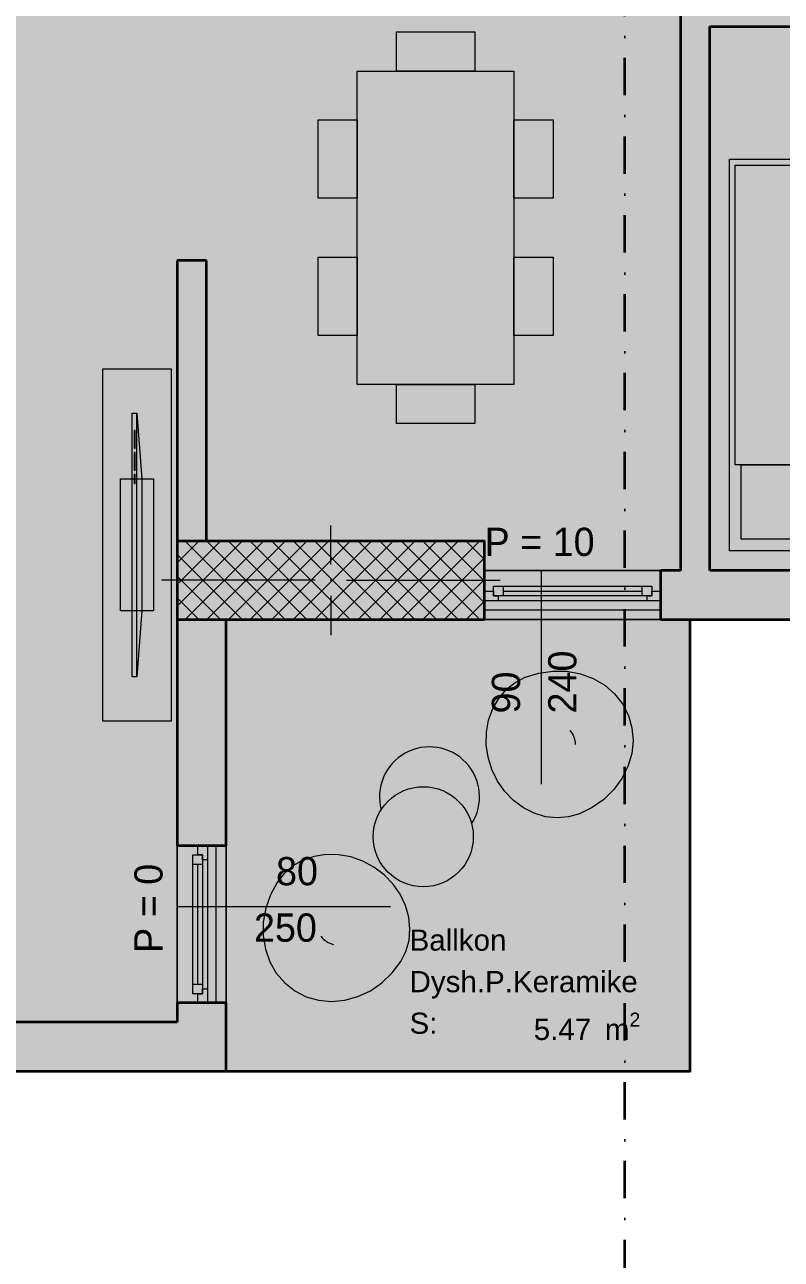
# Model space of a CAD drawing. Header units: millimetres. Extents: x 172821 to 253959, y -36092 to 17885.
# Drawn here: x 205533 to 209396, y -28451 to -22148 of the extents above; entities that cross this region are included whole.
import ezdxf
from ezdxf.enums import TextEntityAlignment as Align

# ---------------------------------------------------------------- set-up
doc = ezdxf.new("R2010")
doc.units = ezdxf.units.MM
doc.header["$MEASUREMENT"] = 0
doc.linetypes.add('Dot & Dashed', pattern=[402.166657, 190.5, -105.833333, 0, -105.833324])
for name, color, linetype, lineweight, true_color in [('A - Fill zone_Pen_No__102', 7, 'Continuous', 13, 0xcccccc), ('A - Mobilimi_Pen_No__102', 7, 'Continuous', 13, 0xcccccc), ('A - Muret_Pen_No__82', 7, 'Continuous', 20, 0xaaaaaa), ('ARCHICAD Door Markers_Pen_No__112', 7, 'Continuous', 13, 0xd5aaaa), ('ARCHICAD Window Markers_Pen_No__111', 7, 'Continuous', 13, 0xccccff), ('ARCHICAD Windows_Pen_No__102', 7, 'Continuous', 13, 0xcccccc), ('Marker - Section_Pen_No__8', 7, 'Continuous', 35, 0xa80f02), ('Model Unit - Zone_Pen_No__102', 7, 'Continuous', 13, 0xcccccc)]:
    doc.layers.add(name, color=color, linetype=linetype, lineweight=lineweight, true_color=true_color)
for name, color, linetype, lineweight in [('A - Fill zone_Pen_No__2', 8, 'Continuous', 15), ('A - Mobilimi_Pen_No__101', 252, 'Continuous', 13), ('A - Mobilimi_Pen_No__121', 255, 'Continuous', 0), ('A - Mobilimi_Pen_No__18', 9, 'Continuous', 15), ('A - Muret_Pen_No__22', 8, 'Continuous', 35), ('A - Pllaka meskatit_Pen_No__121', 255, 'Continuous', 0), ('A - Pllaka meskatit_Pen_No__22', 8, 'Continuous', 35), ('A - Shtyllat_Pen_No__101', 252, 'Continuous', 13), ('A - Shtyllat_Pen_No__22', 8, 'Continuous', 35), ('ARCHICAD Doors_Pen_No__42', 8, 'Continuous', 25), ('ARCHICAD Windows_Pen_No__101', 252, 'Continuous', 13), ('ARCHICAD Windows_Pen_No__22', 8, 'Continuous', 35), ('ARCHICAD Zone Stamps_Pen_No__101', 252, 'Continuous', 13)]:
    doc.layers.add(name, color=color, linetype=linetype, lineweight=lineweight)
for name, color, linetype in [('A - Muret', 7, 'Continuous'), ('A - Pllaka meskatit', 7, 'Continuous'), ('A - Shtyllat', 7, 'Continuous'), ('ARCHICAD Window Markers', 7, 'Continuous'), ('ARCHICAD Windows', 7, 'Continuous'), ('Marker - Section', 7, 'Continuous'), ('Model Unit - Zone', 7, 'Continuous')]:
    doc.layers.add(name, color=color, linetype=linetype)
doc.styles.add('GENERATED_STYLE_1', font='GOTHIC.TTF')
doc.styles.add('GENERATED_STYLE_2', font='arial.ttf')

# ---------------------------------------------------------------- blocks, each defined once
blk = doc.blocks.new('Slab_2', base_point=(200111.1, -17336.2))
at = {"layer": 'A - Pllaka meskatit_Pen_No__121', "color": 255, "linetype": 'Continuous', "lineweight": 0, "flags": 128}
blk.add_lwpolyline([(200111.1, -17336.2), (201811.1, -17336.2), (201811.1, -27491.2), (208931.1, -27491.2), (208931.1, -25184.9), (213281.1, -25184.9), (213281.1, -24347.5), (216161.1, -24347.5), (219611.1, -24347.5), (219611.1, -19536.2), (219611.1, -17236.2), (219611.1, -15266.2), (220011.1, -15266.2), (220011.1, -11608.9), (218411.1, -11608.9), (218411.1, -10266.2), (200461.1, -10266.2), (200461.1, -14466.2), (200111.1, -14466.2)], close=True, dxfattribs=at)
blk = doc.blocks.new('Ballkon_Dysh.P.Keramike_7', base_point=(208068.3, -27039.9))
at = {"layer": 'ARCHICAD Zone Stamps_Pen_No__101', "color": 252, "lineweight": 13, "insert": (208132.2, -27191.9), "char_height": 108, "attachment_point": 1, "style": 'GENERATED_STYLE_2'}
blk.add_mtext('\\A1;{\\pql;\\pt0,6060;\\fArial|b0|i0|c0|p34;5.47\\fArial|b0|i0|c0|p34;\\A1{\\H.66x;\\S^  ;}\\fArial|b0|i0|c0|p34; m\\fArial|b0|i0|c0|p34;\\A1{\\H.66x;\\S2^  ;}}', dxfattribs=at)
at = {"layer": 'ARCHICAD Zone Stamps_Pen_No__101', "color": 252, "lineweight": 13, "style": 'GENERATED_STYLE_2'}
for tag, p in [('ROOM_NAME', (207498, -26767.6)), ('DUMMY_849', (208638.5, -26742.9)), ('DUMMY_850', (208638.5, -26955)), ('ROOM_NUMBER', (207498, -26979.7)), ('measuredAreaCode', (207498, -27191.9))]:
    blk.add_attdef(tag, text='', height=108, dxfattribs=at).set_placement(p, align=Align.TOP_LEFT)
blk = doc.blocks.new('Slab_6', base_point=(200111.1, -17336.2))
at = {"layer": 'A - Pllaka meskatit_Pen_No__22', "color": 8, "linetype": 'Continuous', "lineweight": 35, "flags": 128}
blk.add_lwpolyline([(200111.1, -17336.2), (201811.1, -17336.2), (201811.1, -27491.2), (208931.1, -27491.2), (208931.1, -25184.9), (213281.1, -25184.9), (213281.1, -24347.5), (216161.1, -24347.5), (219611.1, -24347.5), (219611.1, -19536.2), (219611.1, -17236.2), (219611.1, -15266.2), (220011.1, -15266.2), (220011.1, -11608.9), (218411.1, -11608.9), (218411.1, -10266.2), (200461.1, -10266.2), (200461.1, -14466.2), (200111.1, -14466.2)], close=True, dxfattribs=at)
blk = doc.blocks.new('Triple Window 25')
at = {"layer": 'ARCHICAD Windows_Pen_No__101', "color": 252, "linetype": 'Continuous', "lineweight": 13}
for p, q in [((-1200, 105), (1200, 105)), ((-1200, 0), (-1155, 0)), ((-1155, 25), (-1105, 25)), ((-1155, -25), (-1155, 25)), ((-1155, 0), (-1155, -25)), ((-1105, 25), (-1105, -25)), ((-1105, 25), (-468.3, 25)), ((-1105, 0), (-468.3, 0)), ((-468.3, -25), (-468.3, 25)), ((-468.3, 25), (-418.3, 25)), ((-418.3, 25), (-418.3, -25)), ((-418.3, -25), (-418.3, 0)), ((-418.3, 0), (-393.3, 0)), ((-393.3, 0), (-368.3, 0)), ((-368.3, 25), (-318.3, 25)), ((-368.3, -25), (-368.3, 25)), ((-368.3, 0), (-368.3, -25)), ((-318.3, 25), (-318.3, -25)), ((-318.3, 25), (318.3, 25)), ((-318.3, 0), (318.3, 0)), ((318.3, -25), (318.3, 25)), ((318.3, 25), (368.3, 25)), ((368.3, 25), (368.3, -25)), ((368.3, -25), (368.3, 0)), ((368.3, 0), (393.3, 0)), ((393.3, 0), (418.3, 0)), ((418.3, 25), (468.3, 25)), ((418.3, -25), (418.3, 25)), ((418.3, 0), (418.3, -25)), ((468.3, 25), (468.3, -25)), ((468.3, 25), (1105, 25)), ((468.3, 0), (1105, 0)), ((1105, -25), (1105, 25)), ((1105, 25), (1155, 25)), ((1155, 25), (1155, -25)), ((1155, -25), (1155, 0)), ((1155, 0), (1200, 0)), ((-1130, -50), (-1200, -50)), ((-1155, -25), (-1130, -25)), ((-1105, -25), (-1155, -25)), ((-1130, -25), (-1130, -50)), ((-468.3, -25), (-1105, -25)), ((-418.3, -25), (-468.3, -25)), ((-443.3, -50), (-443.3, -25)), ((-443.3, -25), (-418.3, -25)), ((-393.3, -50), (-443.3, -50)), ((-343.3, -50), (-393.3, -50)), ((-368.3, -25), (-343.3, -25)), ((-318.3, -25), (-368.3, -25)), ((-343.3, -25), (-343.3, -50)), ((318.3, -25), (-318.3, -25)), ((368.3, -25), (318.3, -25)), ((343.3, -50), (343.3, -25)), ((343.3, -25), (368.3, -25)), ((393.3, -50), (343.3, -50)), ((443.3, -50), (393.3, -50)), ((418.3, -25), (443.3, -25)), ((468.3, -25), (418.3, -25)), ((443.3, -25), (443.3, -50)), ((1105, -25), (468.3, -25)), ((1155, -25), (1105, -25)), ((1130, -50), (1130, -25)), ((1130, -25), (1155, -25)), ((1200, -50), (1130, -50)), ((-1200, -145), (1200, -145))]:
    blk.add_line(p, q, dxfattribs=at)
at = {"layer": 'ARCHICAD Windows_Pen_No__102', "color": 254, "linetype": 'Continuous', "lineweight": 13, "true_color": 0xcccccc}
for p, q in [((1200, 105), (-1200, 105)), ((-1200, 105), (-1200, -95)), ((1200, -95), (1200, 105)), ((-1105, 25), (-468.3, 25)), ((-318.3, 25), (318.3, 25)), ((468.3, 25), (1105, 25)), ((-443.3, -50), (-1130, -50)), ((343.3, -50), (-343.3, -50)), ((1130, -50), (443.3, -50)), ((-1200, -95), (1200, -95))]:
    blk.add_line(p, q, dxfattribs=at)
at = {"layer": 'ARCHICAD Windows_Pen_No__22', "color": 8, "linetype": 'Continuous', "lineweight": 35}
for p, q in [((-1200, 0), (-1200, 105)), ((1200, 0), (1200, 105)), ((-1200, -50), (-1200, 0)), ((-1200, -50), (-1200, 0)), ((1200, -50), (1200, 0)), ((1200, -50), (1200, 0)), ((-1200, -145), (-1200, -50)), ((1200, -145), (1200, -50))]:
    blk.add_line(p, q, dxfattribs=at)
blk = doc.blocks.new('W Marker 25_26')
at = {"layer": 'ARCHICAD Window Markers_Pen_No__111', "color": 254, "linetype": 'Continuous', "lineweight": 13, "true_color": 0xccccff}
blk.add_line((0, 840), (0, -250), dxfattribs=at)
at = {"layer": 'ARCHICAD Window Markers_Pen_No__111', "color": 254, "lineweight": 13, "true_color": 0xccccff, "char_height": 144, "attachment_point": 7, "style": 'GENERATED_STYLE_1'}
for s, insert, rotation in [('\\A1;{\\pql;\\pt0;\\fCentury Gothic|b0|i0|c0|p34;250\\fCentury Gothic|b0|i0|c0|p34;\\A1{\\H.66x;\\S^  ;}\\fCentury Gothic|b0|i0|c0|p34;\\fCentury Gothic|b0|i0|c0|p34;}', (-219.7, 480), 270), ('\\A1;{\\pql;\\pt0;\\fCentury Gothic|b0|i0|c0|p34;240\\fCentury Gothic|b0|i0|c0|p34;\\A1{\\H.66x;\\S^  ;}\\fCentury Gothic|b0|i0|c0|p34;\\fCentury Gothic|b0|i0|c0|p34;}', (68.3, 480), 270), ('\\A1;{\\pql;\\pt0;\\fCentury Gothic|b0|i0|c0|p34;P = 0\\fCentury Gothic|b0|i0|c0|p34;\\A1{\\H.66x;\\S^  ;}\\fCentury Gothic|b0|i0|c0|p34;\\fCentury Gothic|b0|i0|c0|p34;}', (235.1, -282.3), 180)]:
    blk.add_mtext(s, dxfattribs=dict(at, insert=insert, rotation=rotation))
blk = doc.blocks.new('Wall_127', base_point=(206561.1, -27491.2))
at = {"layer": 'A - Muret_Pen_No__82', "linetype": 'Continuous', "lineweight": 0, "true_color": 0xd4d4d4}
for points in [[(202211.1, -27491.2), (203061.1, -27491.2), (203061.1, -27241.2), (202211.1, -27241.2)], [(205461.1, -27491.2), (206311.1, -27491.2), (206311.1, -27241.2), (205461.1, -27241.2)], [(206561.1, -27241.2), (206311.1, -27241.2), (206561.1, -27491.2)], [(206311.1, -27241.2), (206311.1, -27491.2), (206561.1, -27491.2)]]:
    blk.add_hatch(color=254, dxfattribs=at).paths.add_polyline_path(points)
at = {"layer": 'A - Muret_Pen_No__22', "color": 8, "linetype": 'Continuous', "lineweight": 35}
for p, q in [((203061.1, -27346.2), (203061.1, -27241.2)), ((205461.1, -27346.2), (205461.1, -27241.2)), ((203061.1, -27396.2), (203061.1, -27346.2)), ((205461.1, -27396.2), (205461.1, -27346.2)), ((203061.1, -27491.2), (203061.1, -27396.2)), ((205461.1, -27491.2), (205461.1, -27396.2))]:
    blk.add_line(p, q, dxfattribs=at)
at = {"layer": 'A - Muret_Pen_No__22', "color": 8, "linetype": 'Continuous', "lineweight": 35, "flags": 128}
for points in [[(203061.1, -27241.2), (202211.1, -27241.2)], [(206311.1, -27241.2), (205461.1, -27241.2)], [(206561.1, -27491.2), (206561.1, -27241.2)], [(202211.1, -27491.2), (203061.1, -27491.2)], [(205461.1, -27491.2), (206561.1, -27491.2)]]:
    blk.add_lwpolyline(points, dxfattribs=at)
at = {"layer": 'ARCHICAD Window Markers', "color": 254, "lineweight": 13, "true_color": 0xccccff, "rotation": 180}
blk.add_blockref('W Marker 25_26', (204261.1, -27491.2), dxfattribs=at)
at = {"layer": 'ARCHICAD Windows', "color": 252, "linetype": 'Continuous', "lineweight": 13, "xscale": -1, "zscale": 1000}
blk.add_blockref('Triple Window 25', (204261.1, -27346.2), dxfattribs=at)
blk = doc.blocks.new('Double Sash Window 25')
at = {"layer": 'ARCHICAD Windows_Pen_No__101', "color": 252, "linetype": 'Continuous', "lineweight": 13}
for p, q in [((-800, 105), (800, 105)), ((800, 105), (-800, 105)), ((-800, 105), (-800, -95)), ((-800, 0), (-800, 105)), ((800, -95), (800, 105)), ((800, 0), (800, 105)), ((-800, 0), (-755, 0)), ((-800, -50), (-800, 0)), ((-800, -50), (-800, 0)), ((-755, 25), (-705, 25)), ((-755, -25), (-755, 25)), ((-755, 0), (-755, -25)), ((-705, 25), (-50, 25)), ((-705, 25), (-705, -25)), ((-705, 25), (-50, 25)), ((-705, 0), (-50, 0)), ((-50, -25), (-50, 25)), ((-50, 25), (0, 25)), ((0, 25), (0, -25)), ((0, 25), (50, 25)), ((0, -25), (0, 25)), ((50, 25), (705, 25)), ((50, 25), (50, -25)), ((50, 25), (705, 25)), ((50, 0), (705, 0)), ((705, -25), (705, 25)), ((705, 25), (755, 25)), ((755, 25), (755, -25)), ((755, -25), (755, 0)), ((755, 0), (800, 0)), ((800, -50), (800, 0)), ((800, -50), (800, 0)), ((-730, -50), (-800, -50)), ((-800, -145), (-800, -50)), ((-755, -25), (-730, -25)), ((-705, -25), (-755, -25)), ((-730, -25), (-730, -50)), ((0, -50), (-730, -50)), ((-50, -25), (-705, -25)), ((0, -25), (-50, -25)), ((50, -25), (0, -25)), ((730, -50), (0, -50)), ((705, -25), (50, -25)), ((755, -25), (705, -25)), ((730, -50), (730, -25)), ((730, -25), (755, -25)), ((800, -50), (730, -50)), ((800, -145), (800, -50)), ((-800, -95), (800, -95)), ((-800, -145), (800, -145))]:
    blk.add_line(p, q, dxfattribs=at)
blk = doc.blocks.new('W Marker 25_6')
at = {"layer": 'ARCHICAD Window Markers_Pen_No__111', "color": 254, "linetype": 'Continuous', "lineweight": 13, "true_color": 0xccccff}
blk.add_line((0, 840), (0, -250), dxfattribs=at)
at = {"layer": 'ARCHICAD Window Markers_Pen_No__111', "color": 254, "lineweight": 13, "true_color": 0xccccff, "char_height": 144, "attachment_point": 7, "style": 'GENERATED_STYLE_1'}
for s, insert, rotation in [('\\A1;{\\pql;\\pt0;\\fCentury Gothic|b0|i0|c0|p34;130\\fCentury Gothic|b0|i0|c0|p34;\\A1{\\H.66x;\\S^  ;}\\fCentury Gothic|b0|i0|c0|p34;\\fCentury Gothic|b0|i0|c0|p34;}', (-219.7, 480), 270), ('\\A1;{\\pql;\\pt0;\\fCentury Gothic|b0|i0|c0|p34;160\\fCentury Gothic|b0|i0|c0|p34;\\A1{\\H.66x;\\S^  ;}\\fCentury Gothic|b0|i0|c0|p34;\\fCentury Gothic|b0|i0|c0|p34;}', (68.3, 480), 270), ('\\A1;{\\pql;\\pt0;\\fCentury Gothic|b0|i0|c0|p34;P = 120\\fCentury Gothic|b0|i0|c0|p34;\\A1{\\H.66x;\\S^  ;}\\fCentury Gothic|b0|i0|c0|p34;\\fCentury Gothic|b0|i0|c0|p34;}', (347.6, -282.3), 180)]:
    blk.add_mtext(s, dxfattribs=dict(at, insert=insert, rotation=rotation))
blk = doc.blocks.new('Wall_128', base_point=(213281.1, -25184.9))
at = {"layer": 'A - Muret_Pen_No__82', "linetype": 'Continuous', "lineweight": 0, "true_color": 0xd4d4d4}
for points in [[(209361.1, -24934.9), (209361.1, -25184.9), (210156.1, -25184.9), (210156.1, -24934.9)], [(211756.1, -25184.9), (212881.1, -25184.9), (212881.1, -24934.9), (211756.1, -24934.9)]]:
    blk.add_hatch(color=254, dxfattribs=at).paths.add_polyline_path(points)
at = {"layer": 'A - Muret_Pen_No__22', "color": 8, "linetype": 'Continuous', "lineweight": 35}
for p, q in [((210156.1, -25039.9), (210156.1, -24934.9)), ((211756.1, -25039.9), (211756.1, -24934.9)), ((210156.1, -25089.9), (210156.1, -25039.9)), ((211756.1, -25089.9), (211756.1, -25039.9)), ((210156.1, -25184.9), (210156.1, -25089.9)), ((211756.1, -25184.9), (211756.1, -25089.9))]:
    blk.add_line(p, q, dxfattribs=at)
at = {"layer": 'A - Muret_Pen_No__22', "color": 8, "linetype": 'Continuous', "lineweight": 35, "flags": 128}
for points in [[(210156.1, -24934.9), (209361.1, -24934.9)], [(212881.1, -24934.9), (211756.1, -24934.9)], [(209361.1, -25184.9), (210156.1, -25184.9)], [(211756.1, -25184.9), (212881.1, -25184.9)]]:
    blk.add_lwpolyline(points, dxfattribs=at)
at = {"layer": 'ARCHICAD Window Markers_Pen_No__111', "color": 254, "lineweight": 13, "true_color": 0xccccff, "rotation": 180}
blk.add_blockref('W Marker 25_6', (210956.1, -25184.9), dxfattribs=at)
at = {"layer": 'ARCHICAD Windows_Pen_No__101', "color": 252, "linetype": 'Continuous', "lineweight": 13, "zscale": 1000}
blk.add_blockref('Double Sash Window 25', (210956.1, -25039.9), dxfattribs=at)
blk = doc.blocks.new('Door 25')
at = {"layer": 'ARCHICAD Doors_Pen_No__42', "color": 8, "linetype": 'Continuous', "lineweight": 25}
for p, q in [((382, 0), (382, 844)), ((382, 844), (422, 844)), ((422, 844), (422, 0)), ((-437, 54), (-487, 54)), ((-487, 54), (-487, 35)), ((-487, 35), (-437, 35)), ((-450, 35), (-487, 35)), ((-450, 35), (-487, 35)), ((-425, 35), (-450, 35)), ((-450, 35), (-450, 0)), ((-450, 0), (-450, 35)), ((-450, 0), (-450, 35)), ((-450, 0), (-425, 0)), ((-422, 0), (-450, 0)), ((-450, 0), (-450, -115)), ((-450, -115), (-450, 0)), ((-450, -115), (-450, 0)), ((-437, 35), (-437, 54)), ((-425, 0), (-425, 35)), ((-422, -40), (-422, 0)), ((422, 0), (382, 0)), ((450, 0), (422, 0)), ((422, 0), (422, -40)), ((450, 35), (425, 35)), ((425, 35), (425, 0)), ((425, 0), (450, 0)), ((487, 54), (437, 54)), ((437, 54), (437, 35)), ((437, 35), (487, 35)), ((450, 0), (450, 35)), ((450, 0), (450, 35)), ((450, 0), (450, 35)), ((450, 35), (487, 35)), ((450, 35), (487, 35)), ((450, -115), (450, 0)), ((450, -115), (450, 0)), ((450, -115), (450, 0)), ((487, 35), (487, 54)), ((-410, -40), (-422, -40)), ((-410, -115), (-410, -40)), ((422, -40), (410, -40)), ((410, -40), (410, -115)), ((-437, -115), (-487, -115)), ((-487, -115), (-487, -134)), ((-450, -115), (-487, -115)), ((-450, -115), (-487, -115)), ((-450, -115), (-410, -115)), ((-437, -134), (-437, -115)), ((410, -115), (450, -115)), ((487, -115), (437, -115)), ((437, -115), (437, -134)), ((450, -115), (487, -115)), ((450, -115), (487, -115)), ((487, -134), (487, -115)), ((-487, -134), (-437, -134)), ((437, -134), (487, -134))]:
    blk.add_line(p, q, dxfattribs=at)
blk.add_arc((422, 0), 844, 90, 180, dxfattribs=at)
blk = doc.blocks.new('D Marker 22')
at = {"layer": 'ARCHICAD Door Markers_Pen_No__112', "color": 9, "lineweight": 13, "true_color": 0xd5aaaa, "style": 'GENERATED_STYLE_2'}
for tag, p in [('AC_MarkerText_3', (-165.9, -155.7)), ('AC_MarkerText_2', (14.1, -224))]:
    blk.add_attdef(tag, text='', height=90, rotation=270, dxfattribs=at).set_placement(p, align=Align.BOTTOM_LEFT)
blk = doc.blocks.new('Wall_130', base_point=(213031.1, -22158.2))
at = {"layer": 'A - Muret_Pen_No__82', "linetype": 'Continuous', "lineweight": 0, "true_color": 0xd4d4d4}
for points in [[(209031.1, -22158.2), (208881.1, -22008.2), (208881.1, -22158.2)], [(209031.1, -22008.2), (208881.1, -22008.2), (209031.1, -22158.2)], [(209031.1, -22158.2), (211281.1, -22158.2), (211281.1, -22008.2), (209031.1, -22008.2)], [(212181.1, -22008.2), (212181.1, -22158.2), (212881.1, -22158.2), (212881.1, -22008.2)]]:
    blk.add_hatch(color=254, dxfattribs=at).paths.add_polyline_path(points)
at = {"layer": 'A - Muret_Pen_No__22', "color": 8, "linetype": 'Continuous', "lineweight": 35}
for p, q in [((211281.1, -22008.2), (211244.1, -22008.2)), ((211281.1, -22008.2), (211281.1, -22123.2)), ((212181.1, -22008.2), (212218.1, -22008.2)), ((212181.1, -22008.2), (212181.1, -22123.2)), ((211281.1, -22158.2), (211244.1, -22158.2)), ((211281.1, -22123.2), (211281.1, -22158.2)), ((212181.1, -22123.2), (212181.1, -22158.2)), ((212181.1, -22158.2), (212218.1, -22158.2))]:
    blk.add_line(p, q, dxfattribs=at)
at = {"layer": 'A - Muret_Pen_No__22', "color": 8, "linetype": 'Continuous', "lineweight": 35, "flags": 128}
for points in [[(208881.1, -22008.2), (208881.1, -22158.2)], [(211281.1, -22008.2), (208881.1, -22008.2)], [(212881.1, -22008.2), (212181.1, -22008.2)], [(209031.1, -22158.2), (211281.1, -22158.2)], [(212181.1, -22158.2), (212881.1, -22158.2)]]:
    blk.add_lwpolyline(points, dxfattribs=at)
at = {"layer": 'ARCHICAD Door Markers_Pen_No__112', "color": 9, "lineweight": 13, "true_color": 0xd5aaaa}
ref = blk.add_blockref('D Marker 22', (211731.1, -22158.2), dxfattribs=dict(at, rotation=180))
ref.add_attrib('AC_MarkerText_2', '90', dxfattribs={"color": 9, "lineweight": 13, "true_color": 0xd5aaaa, "height": 90, "rotation": 90, "style": 'GENERATED_STYLE_2'}).set_placement((211716.9, -22368.9), align=Align.BOTTOM_LEFT)
ref.add_attrib('AC_MarkerText_3', '210', dxfattribs={"color": 9, "lineweight": 13, "true_color": 0xd5aaaa, "height": 90, "rotation": 90, "style": 'GENERATED_STYLE_2'}).set_placement((211896.9, -22368.9), align=Align.BOTTOM_LEFT)
at = {"layer": 'ARCHICAD Doors_Pen_No__42', "color": 8, "linetype": 'Continuous', "lineweight": 25, "xscale": -1, "zscale": 1000, "rotation": 180}
blk.add_blockref('Door 25', (211731.1, -22123.2), dxfattribs=at)
blk = doc.blocks.new('Wall_131', base_point=(209031.1, -22158.2))
at = {"layer": 'A - Muret_Pen_No__82', "linetype": 'Continuous', "lineweight": 0, "true_color": 0xd4d4d4}
blk.add_hatch(color=254, dxfattribs=at).paths.add_polyline_path([(208881.1, -22158.2), (208881.1, -24934.9), (209031.1, -24934.9), (209031.1, -22158.2)])
at = {"layer": 'A - Muret_Pen_No__22', "color": 8, "linetype": 'Continuous', "lineweight": 35, "flags": 128}
for points in [[(208881.1, -22158.2), (208881.1, -24934.9)], [(209031.1, -24934.9), (209031.1, -22158.2)]]:
    blk.add_lwpolyline(points, dxfattribs=at)
blk = doc.blocks.new('Window 25')
at = {"layer": 'ARCHICAD Windows_Pen_No__101', "color": 252, "linetype": 'Continuous', "lineweight": 13}
for p, q in [((-400, 105), (400, 105)), ((-400, 0), (-355, 0)), ((-355, 25), (-305, 25)), ((-355, -25), (-355, 25)), ((-355, 0), (-355, -25)), ((-305, 25), (-305, -25)), ((-305, 25), (305, 25)), ((-305, 0), (305, 0)), ((305, -25), (305, 25)), ((305, 25), (355, 25)), ((355, 25), (355, -25)), ((355, -25), (355, 0)), ((355, 0), (400, 0)), ((-330, -50), (-400, -50)), ((-355, -25), (-330, -25)), ((-305, -25), (-355, -25)), ((-330, -25), (-330, -50)), ((305, -25), (-305, -25)), ((355, -25), (305, -25)), ((330, -50), (330, -25)), ((330, -25), (355, -25)), ((400, -50), (330, -50)), ((-400, -145), (400, -145))]:
    blk.add_line(p, q, dxfattribs=at)
at = {"layer": 'ARCHICAD Windows_Pen_No__102', "color": 254, "linetype": 'Continuous', "lineweight": 13, "true_color": 0xcccccc}
for p, q in [((400, 105), (-400, 105)), ((-400, 105), (-400, -95)), ((400, -95), (400, 105)), ((-305, 25), (305, 25)), ((330, -50), (-330, -50)), ((-400, -95), (400, -95))]:
    blk.add_line(p, q, dxfattribs=at)
at = {"layer": 'ARCHICAD Windows_Pen_No__22', "color": 8, "linetype": 'Continuous', "lineweight": 35}
for p, q in [((-400, 0), (-400, 105)), ((400, 0), (400, 105)), ((-400, -50), (-400, 0)), ((-400, -50), (-400, 0)), ((400, -50), (400, 0)), ((400, -50), (400, 0)), ((-400, -145), (-400, -50)), ((400, -145), (400, -50))]:
    blk.add_line(p, q, dxfattribs=at)
blk = doc.blocks.new('W Marker 25_28')
at = {"layer": 'ARCHICAD Window Markers_Pen_No__111', "color": 254, "linetype": 'Continuous', "lineweight": 13, "true_color": 0xccccff}
blk.add_line((-89, 840), (-89, -250), dxfattribs=at)
at = {"layer": 'ARCHICAD Window Markers_Pen_No__111', "color": 254, "lineweight": 13, "true_color": 0xccccff, "char_height": 144, "attachment_point": 7, "style": 'GENERATED_STYLE_1'}
for s, insert, rotation in [('\\A1;{\\pql;\\pt0;\\fCentury Gothic|b0|i0|c0|p34;80\\fCentury Gothic|b0|i0|c0|p34;\\A1{\\H.66x;\\S^  ;}\\fCentury Gothic|b0|i0|c0|p34;\\fCentury Gothic|b0|i0|c0|p34;}', (-157.4, 255), 90), ('\\A1;{\\pql;\\pt0;\\fCentury Gothic|b0|i0|c0|p34;250\\fCentury Gothic|b0|i0|c0|p34;\\A1{\\H.66x;\\S^  ;}\\fCentury Gothic|b0|i0|c0|p34;\\fCentury Gothic|b0|i0|c0|p34;}', (130.6, 142.5), 90), ('\\A1;{\\pql;\\pt0;\\fCentury Gothic|b0|i0|c0|p34;P = 0\\fCentury Gothic|b0|i0|c0|p34;\\A1{\\H.66x;\\S^  ;}\\fCentury Gothic|b0|i0|c0|p34;\\fCentury Gothic|b0|i0|c0|p34;}', (146.1, -282.3), 180)]:
    blk.add_mtext(s, dxfattribs=dict(at, insert=insert, rotation=rotation))
blk = doc.blocks.new('Wall_135', base_point=(206561.1, -25184.9))
at = {"layer": 'A - Muret_Pen_No__82', "linetype": 'Continuous', "lineweight": 0, "true_color": 0xd4d4d4}
for points in [[(206561.1, -25184.9), (206311.1, -25184.9), (206311.1, -26341.2), (206561.1, -26341.2)], [(206561.1, -27141.2), (206311.1, -27141.2), (206311.1, -27241.2), (206561.1, -27241.2)]]:
    blk.add_hatch(color=254, dxfattribs=at).paths.add_polyline_path(points)
at = {"layer": 'A - Muret_Pen_No__22', "color": 8, "linetype": 'Continuous', "lineweight": 35}
for p, q in [((206416.1, -26341.2), (206311.1, -26341.2)), ((206466.1, -26341.2), (206416.1, -26341.2)), ((206561.1, -26341.2), (206466.1, -26341.2)), ((206416.1, -27141.2), (206311.1, -27141.2)), ((206466.1, -27141.2), (206416.1, -27141.2)), ((206561.1, -27141.2), (206466.1, -27141.2))]:
    blk.add_line(p, q, dxfattribs=at)
at = {"layer": 'A - Muret_Pen_No__22', "color": 8, "linetype": 'Continuous', "lineweight": 35, "flags": 128}
for points in [[(206311.1, -25184.9), (206311.1, -26341.2)], [(206561.1, -26341.2), (206561.1, -25184.9)], [(206311.1, -27141.2), (206311.1, -27241.2)], [(206561.1, -27241.2), (206561.1, -27141.2)]]:
    blk.add_lwpolyline(points, dxfattribs=at)
at = {"layer": 'ARCHICAD Window Markers', "color": 254, "lineweight": 13, "true_color": 0xccccff, "rotation": 270}
blk.add_blockref('W Marker 25_28', (206561.1, -26741.2), dxfattribs=at)
at = {"layer": 'ARCHICAD Windows', "color": 21, "linetype": 'Continuous', "lineweight": 18, "true_color": 0xff9955, "zscale": 1000, "rotation": 90}
blk.add_blockref('Window 25', (206416.1, -26741.2), dxfattribs=at)
blk = doc.blocks.new('Window 25_3')
at = {"layer": 'ARCHICAD Windows_Pen_No__101', "color": 252, "linetype": 'Continuous', "lineweight": 13}
for p, q in [((-450, 105), (450, 105)), ((-450, 0), (-405, 0)), ((-405, 25), (-355, 25)), ((-405, -25), (-405, 25)), ((-405, 0), (-405, -25)), ((-355, 25), (-355, -25)), ((-355, 25), (355, 25)), ((-355, 0), (355, 0)), ((355, -25), (355, 25)), ((355, 25), (405, 25)), ((405, 25), (405, -25)), ((405, -25), (405, 0)), ((405, 0), (450, 0)), ((-380, -50), (-450, -50)), ((-405, -25), (-380, -25)), ((-355, -25), (-405, -25)), ((-380, -25), (-380, -50)), ((355, -25), (-355, -25)), ((405, -25), (355, -25)), ((380, -50), (380, -25)), ((380, -25), (405, -25)), ((450, -50), (380, -50)), ((-450, -145), (450, -145))]:
    blk.add_line(p, q, dxfattribs=at)
at = {"layer": 'ARCHICAD Windows_Pen_No__102', "color": 254, "linetype": 'Continuous', "lineweight": 13, "true_color": 0xcccccc}
for p, q in [((450, 105), (-450, 105)), ((-450, 105), (-450, -95)), ((450, -95), (450, 105)), ((-355, 25), (355, 25)), ((380, -50), (-380, -50)), ((-450, -95), (450, -95))]:
    blk.add_line(p, q, dxfattribs=at)
at = {"layer": 'ARCHICAD Windows_Pen_No__22', "color": 8, "linetype": 'Continuous', "lineweight": 35}
for p, q in [((-450, 0), (-450, 105)), ((450, 0), (450, 105)), ((-450, -50), (-450, 0)), ((-450, -50), (-450, 0)), ((450, -50), (450, 0)), ((450, -50), (450, 0)), ((-450, -145), (-450, -50)), ((450, -145), (450, -50))]:
    blk.add_line(p, q, dxfattribs=at)
blk = doc.blocks.new('W Marker 25_29')
at = {"layer": 'ARCHICAD Window Markers_Pen_No__111', "color": 254, "linetype": 'Continuous', "lineweight": 13, "true_color": 0xccccff}
blk.add_line((158.6, 840), (158.6, -250), dxfattribs=at)
at = {"layer": 'ARCHICAD Window Markers_Pen_No__111', "color": 254, "lineweight": 13, "true_color": 0xccccff, "char_height": 144, "attachment_point": 7, "style": 'GENERATED_STYLE_1'}
for s, insert, rotation in [('\\A1;{\\pql;\\pt0;\\fCentury Gothic|b0|i0|c0|p34;240\\fCentury Gothic|b0|i0|c0|p34;\\A1{\\H.66x;\\S^  ;}\\fCentury Gothic|b0|i0|c0|p34;\\fCentury Gothic|b0|i0|c0|p34;}', (-61.1, 480), 270), ('\\A1;{\\pql;\\pt0;\\fCentury Gothic|b0|i0|c0|p34;90\\fCentury Gothic|b0|i0|c0|p34;\\A1{\\H.66x;\\S^  ;}\\fCentury Gothic|b0|i0|c0|p34;\\fCentury Gothic|b0|i0|c0|p34;}', (226.9, 480), 270), ('\\A1;{\\pql;\\pt0;\\fCentury Gothic|b0|i0|c0|p34;P = 10\\fCentury Gothic|b0|i0|c0|p34;\\A1{\\H.66x;\\S^  ;}\\fCentury Gothic|b0|i0|c0|p34;\\fCentury Gothic|b0|i0|c0|p34;}', (450, -282.3), 180)]:
    blk.add_mtext(s, dxfattribs=dict(at, insert=insert, rotation=rotation))
blk = doc.blocks.new('Wall_136', base_point=(209361.1, -25184.9))
at = {"layer": 'A - Muret_Pen_No__82', "linetype": 'Continuous', "lineweight": 0, "true_color": 0xd4d4d4}
blk.add_hatch(color=254, dxfattribs=at).paths.add_polyline_path([(209361.1, -24934.9), (208781.1, -24934.9), (208781.1, -25184.9), (209361.1, -25184.9)])
at = {"layer": 'A - Muret_Pen_No__22', "color": 8, "linetype": 'Continuous', "lineweight": 35}
for p, q in [((207881.1, -25039.9), (207881.1, -24934.9)), ((208781.1, -25039.9), (208781.1, -24934.9)), ((207881.1, -25089.9), (207881.1, -25039.9)), ((208781.1, -25089.9), (208781.1, -25039.9)), ((207881.1, -25184.9), (207881.1, -25089.9)), ((208781.1, -25184.9), (208781.1, -25089.9))]:
    blk.add_line(p, q, dxfattribs=at)
at = {"layer": 'A - Muret_Pen_No__22', "color": 8, "linetype": 'Continuous', "lineweight": 35, "flags": 128}
for points in [[(208881.1, -24934.9), (208781.1, -24934.9)], [(209361.1, -24934.9), (209031.1, -24934.9)], [(208781.1, -25184.9), (209361.1, -25184.9)]]:
    blk.add_lwpolyline(points, dxfattribs=at)
at = {"layer": 'ARCHICAD Window Markers', "color": 254, "lineweight": 13, "true_color": 0xccccff, "rotation": 180}
blk.add_blockref('W Marker 25_29', (208331.1, -25184.9), dxfattribs=at)
at = {"layer": 'ARCHICAD Windows', "color": 21, "linetype": 'Continuous', "lineweight": 18, "true_color": 0xff9955, "zscale": 1000}
blk.add_blockref('Window 25_3', (208331.1, -25039.9), dxfattribs=at)
blk = doc.blocks.new('Wall_137', base_point=(206311.1, -24784.9))
at = {"layer": 'A - Muret_Pen_No__82', "linetype": 'Continuous', "lineweight": 0, "true_color": 0xd4d4d4}
blk.add_hatch(color=254, dxfattribs=at).paths.add_polyline_path([(206461.1, -24784.9), (206461.1, -23352.2), (206311.1, -23352.2), (206311.1, -24784.9)])
at = {"layer": 'A - Muret_Pen_No__22', "color": 8, "linetype": 'Continuous', "lineweight": 35, "flags": 128}
for points in [[(206461.1, -23352.2), (206311.1, -23352.2)], [(206311.1, -23352.2), (206311.1, -24784.9)], [(206461.1, -24784.9), (206461.1, -23352.2)]]:
    blk.add_lwpolyline(points, dxfattribs=at)
blk = doc.blocks.new('Column_50', base_point=(207096.1, -24984.9))
at = {"layer": 'A - Shtyllat_Pen_No__101', "linetype": 'Continuous', "lineweight": 13}
h = blk.add_hatch(dxfattribs=at)
h.set_pattern_fill('Concrete_Block', color=252, style=0, pattern_type=2)
h.set_pattern_definition([(45, (0, 0), (-55.154327, 55.154327), []), (135, (0, 0), (55.154327, 55.154327), [])])
h.paths.add_polyline_path([(207881.1, -25184.9), (207881.1, -24784.9), (206311.1, -24784.9), (206311.1, -25184.9)])
at = {"layer": 'A - Shtyllat_Pen_No__101', "color": 252, "linetype": 'Continuous', "lineweight": 13}
for p, q in [((207096.1, -24904.9), (207096.1, -24704.9)), ((207016.1, -24984.9), (206231.1, -24984.9)), ((207176.1, -24984.9), (207961.1, -24984.9)), ((207096.1, -25064.9), (207096.1, -25264.9))]:
    blk.add_line(p, q, dxfattribs=at)
blk.add_point((207096.1, -24984.9), dxfattribs=at)
at = {"layer": 'A - Shtyllat_Pen_No__22', "color": 8, "linetype": 'Continuous', "lineweight": 35, "flags": 128}
blk.add_lwpolyline([(207881.1, -25184.9), (207881.1, -24784.9), (206311.1, -24784.9), (206311.1, -25184.9)], close=True, dxfattribs=at)
blk = doc.blocks.new('Bean Bag 24')
at = {"layer": 'A - Mobilimi_Pen_No__18', "color": 9, "linetype": 'Continuous', "lineweight": 15}
for p, q in [((187.5, 694), (134, 652.2)), ((246.7, 724.8), (187.5, 694)), ((309.9, 743.7), (246.7, 724.8)), ((375, 750), (309.9, 743.7)), ((440.1, 743.7), (375, 750)), ((503.3, 724.8), (440.1, 743.7)), ((562.5, 694), (503.3, 724.8)), ((616, 652.2), (562.5, 694)), ((134, 652.2), (87.7, 600.7)), ((662.3, 600.7), (616, 652.2)), ((87.7, 600.7), (50.2, 541.1)), ((699.8, 541.1), (662.3, 600.7)), ((50.2, 541.1), (22.6, 475.1)), ((727.4, 475.1), (699.8, 541.1)), ((22.6, 475.1), (5.7, 404.7)), ((744.3, 404.7), (727.4, 475.1)), ((5.7, 404.7), (0, 332.2)), ((750, 332.2), (744.3, 404.7)), ((0, 332.2), (5.7, 274.5)), ((744.3, 274.5), (750, 332.2)), ((5.7, 274.5), (22.6, 218.6)), ((727.4, 218.6), (744.3, 274.5)), ((22.6, 218.6), (50.2, 166.1)), ((699.8, 166.1), (727.4, 218.6)), ((50.2, 166.1), (87.7, 118.7)), ((662.3, 118.7), (699.8, 166.1)), ((87.7, 118.7), (134, 77.7)), ((134, 77.7), (187.5, 44.5)), ((562.5, 44.5), (616, 77.7)), ((616, 77.7), (662.3, 118.7)), ((187.5, 44.5), (246.7, 20)), ((246.7, 20), (309.9, 5)), ((309.9, 5), (375, 0)), ((375, 0), (440.1, 5)), ((440.1, 5), (503.3, 20)), ((503.3, 20), (562.5, 44.5))]:
    blk.add_line(p, q, dxfattribs=at)
blk.add_arc((375, 337.5), 112.5, 70, 110, dxfattribs=at)
blk = doc.blocks.new('Dining Table 01 25_3')
at = {"layer": 'A - Mobilimi_Pen_No__18', "color": 9, "linetype": 'Continuous', "lineweight": 15}
for p, q in [((1800, 350), (0, 350)), ((0, 350), (0, 0)), ((1800, 0), (1800, 350)), ((0, 0), (1800, 0))]:
    blk.add_line(p, q, dxfattribs=at)
at = {"layer": 'A - Mobilimi_Pen_No__18', "color": 9, "linetype": 'Continuous', "lineweight": 15, "flags": 128}
blk.add_lwpolyline([(0, 0), (1800, 0), (1800, 350), (0, 350)], close=True, dxfattribs=at)
blk = doc.blocks.new('Flat Panel TV 25')
at = {"layer": 'A - Mobilimi_Pen_No__18', "color": 9, "linetype": 'Continuous', "lineweight": 15}
for p, q in [((0, 25), (1347.4, 25)), ((988.1, 10), (988.1, 16.2)), ((988.1, 16.2), (1033, 16.2)), ((1033, 10), (988.1, 10)), ((1033, 16.2), (1033, 10)), ((1055.4, 10), (1055.4, 16.2)), ((1055.4, 16.2), (1145.3, 16.2)), ((1145.3, 10), (1055.4, 10)), ((1145.3, 16.2), (1145.3, 10)), ((1167.7, 10), (1167.7, 16.2)), ((1167.7, 16.2), (1257.5, 16.2)), ((1257.5, 10), (1167.7, 10)), ((1257.5, 16.2), (1257.5, 10))]:
    blk.add_line(p, q, dxfattribs=at)
at = {"layer": 'A - Mobilimi_Pen_No__18', "color": 9, "linetype": 'Continuous', "lineweight": 15, "flags": 128}
for points in [[(336.8, -59.2), (1010.5, -59.2), (1010.5, 109.2), (336.8, 109.2)], [(0, 0), (1347.4, 0), (1347.4, 25), (1010.5, 50), (336.8, 50), (0, 25)]]:
    blk.add_lwpolyline(points, close=True, dxfattribs=at)
blk = doc.blocks.new('Dining Table 01 25_5')
at = {"layer": 'A - Mobilimi_Pen_No__18', "color": 9, "linetype": 'Continuous', "lineweight": 15}
for p, q in [((1600, 800), (0, 800)), ((0, 800), (0, 0)), ((1600, 0), (1600, 800)), ((0, 0), (1600, 0))]:
    blk.add_line(p, q, dxfattribs=at)
at = {"layer": 'A - Mobilimi_Pen_No__18', "color": 9, "linetype": 'Continuous', "lineweight": 15, "flags": 128}
blk.add_lwpolyline([(0, 0), (1600, 0), (1600, 800), (0, 800)], close=True, dxfattribs=at)
blk = doc.blocks.new('Bed 01 25')
at = {"layer": 'A - Mobilimi_Pen_No__18', "color": 9, "linetype": 'Continuous', "lineweight": 15}
for p, q in [((900, 2000), (0, 2000)), ((0, 2000), (0, 0)), ((900, 0), (900, 2000)), ((690, 1560), (690, 1380)), ((870, 1380), (690, 1380)), ((0, 0), (900, 0))]:
    blk.add_line(p, q, dxfattribs=at)
at = {"layer": 'A - Mobilimi_Pen_No__18', "color": 9, "linetype": 'Continuous', "lineweight": 15, "flags": 128}
for points in [[(690, 1560), (730, 1520), (840, 1520), (840, 1940), (60, 1940), (60, 1560)], [(30, 30), (870, 30), (870, 1380), (690, 1560), (30, 1560)]]:
    blk.add_lwpolyline(points, close=True, dxfattribs=at)
blk = doc.blocks.new('Cutting Plane_2', base_point=(208597.8, -31939.6))
at = {"layer": 'Marker - Section_Pen_No__8', "color": 14, "linetype": 'Dot & Dashed', "lineweight": 35, "true_color": 0xa80f02}
blk.add_line((208597.8, -31759.6), (208597.8, 10617.9), dxfattribs=at)

msp = doc.modelspace()

# ---------------------------------------------------------------- hatches: boundary and pattern name
at = {"layer": 'A - Fill zone_Pen_No__102', "linetype": 'Continuous', "lineweight": 0, "true_color": 0x333333}
msp.add_hatch(color=250, dxfattribs=at).paths.add_polyline_path([(201811.1, -27491.2), (201811.1, -20536.2), (209261.1, -20536.2), (209261.1, -18736.2), (207231.1, -18736.2), (207231.1, -17486.2), (209361.1, -17486.2), (209361.1, -17436.2), (211161.1, -17436.2), (211211.1, -17436.2), (211211.1, -19091.2), (216211.1, -19091.2), (216211.1, -24347.5), (213281.1, -24347.5), (213281.1, -25184.9), (208931.1, -25184.9), (208931.1, -27491.2)])
at = {"layer": 'A - Mobilimi_Pen_No__121', "linetype": 'Continuous', "lineweight": 0, "true_color": 0xffffff}
for points in [[(207431.1, -22184.9), (207831.1, -22184.9), (207831.1, -22384.9), (207431.1, -22384.9)], [(207231.1, -22634.9), (207231.1, -23034.9), (207031.1, -23034.9), (207031.1, -22634.9)], [(208231.1, -22634.9), (208231.1, -23034.9), (208031.1, -23034.9), (208031.1, -22634.9)], [(207231.1, -23334.9), (207231.1, -23734.9), (207031.1, -23734.9), (207031.1, -23334.9)], [(208231.1, -23334.9), (208231.1, -23734.9), (208031.1, -23734.9), (208031.1, -23334.9)], [(207431.1, -23984.9), (207831.1, -23984.9), (207831.1, -24184.9), (207431.1, -24184.9)]]:
    msp.add_hatch(color=7, dxfattribs=at).paths.add_polyline_path(points)

# ---------------------------------------------------------------- linework, layer by layer
at = {"layer": 'A - Fill zone_Pen_No__2', "color": 8, "linetype": 'Continuous', "lineweight": 15, "flags": 128}
msp.add_lwpolyline([(201811.1, -27491.2), (201811.1, -20536.2), (209261.1, -20536.2), (209261.1, -18736.2), (207231.1, -18736.2), (207231.1, -17486.2), (209361.1, -17486.2), (209361.1, -17436.2), (211161.1, -17436.2), (211211.1, -17436.2), (211211.1, -19091.2), (216211.1, -19091.2), (216211.1, -24347.5), (213281.1, -24347.5), (213281.1, -25184.9), (208931.1, -25184.9), (208931.1, -27491.2)], close=True, dxfattribs=at)
at = {"layer": 'A - Mobilimi_Pen_No__101', "color": 252, "linetype": 'Continuous', "lineweight": 13}
msp.add_circle((207568.1, -26293.9), 255.4, dxfattribs=at)
msp.add_arc((207599.9, -26090.6), 255.4, 327.34925, 194.85639, dxfattribs=at)
at = {"layer": 'A - Mobilimi_Pen_No__102', "color": 254, "linetype": 'Continuous', "lineweight": 13, "true_color": 0xcccccc, "flags": 128}
for points in [[(207431.1, -22184.9), (207831.1, -22184.9), (207831.1, -22384.9), (207431.1, -22384.9)], [(207231.1, -22634.9), (207231.1, -23034.9), (207031.1, -23034.9), (207031.1, -22634.9)], [(208231.1, -22634.9), (208231.1, -23034.9), (208031.1, -23034.9), (208031.1, -22634.9)], [(207231.1, -23334.9), (207231.1, -23734.9), (207031.1, -23734.9), (207031.1, -23334.9)], [(208231.1, -23334.9), (208231.1, -23734.9), (208031.1, -23734.9), (208031.1, -23334.9)], [(207431.1, -23984.9), (207831.1, -23984.9), (207831.1, -24184.9), (207431.1, -24184.9)]]:
    msp.add_lwpolyline(points, close=True, dxfattribs=at)
at = {"layer": 'A - Mobilimi_Pen_No__18', "color": 9, "linetype": 'Continuous', "lineweight": 15}
for points in [[(207431.1, -22384.9), (207431.1, -22184.9), (207831.1, -22184.9), (207831.1, -22384.9)], [(208031.1, -23984.9), (207231.1, -23984.9), (207231.1, -22384.9), (208031.1, -22384.9)], [(207231.1, -23034.9), (207031.1, -23034.9), (207031.1, -22634.9), (207231.1, -22634.9)], [(208231.1, -23034.9), (208031.1, -23034.9), (208031.1, -22634.9), (208231.1, -22634.9)], [(207231.1, -23734.9), (207031.1, -23734.9), (207031.1, -23334.9), (207231.1, -23334.9)], [(208231.1, -23734.9), (208031.1, -23734.9), (208031.1, -23334.9), (208231.1, -23334.9)], [(207431.1, -24184.9), (207431.1, -23984.9), (207831.1, -23984.9), (207831.1, -24184.9)]]:
    msp.add_lwpolyline(points, close=True, dxfattribs=at)
at = {"layer": 'Model Unit - Zone_Pen_No__102', "color": 254, "linetype": 'Continuous', "lineweight": 13, "true_color": 0xcccccc, "flags": 128}
for points in [[(202061.1, -22008.2), (202061.1, -24581.2), (202211.1, -24581.2), (202211.1, -27241.2), (206311.1, -27241.2), (206311.1, -23352.2), (206461.1, -23352.2), (206461.1, -24784.9), (207881.1, -24784.9), (207881.1, -24934.9), (208881.1, -24934.9), (208881.1, -20686.2), (207881.1, -20686.2), (207881.1, -20786.2), (206481.1, -20786.2), (206481.1, -22008.2)], [(212881.1, -22158.2), (209031.1, -22158.2), (209031.1, -24934.9), (212881.1, -24934.9)], [(206561.1, -25184.9), (206561.1, -27491.2), (208931.1, -27491.2), (208931.1, -25184.9)]]:
    msp.add_lwpolyline(points, close=True, dxfattribs=at)

# ---------------------------------------------------------------- block references
at = {"layer": 'A - Mobilimi_Pen_No__18', "color": 9, "linetype": 'Continuous', "lineweight": 15, "xscale": -1, "zscale": 1000}
for name, p, rotation in [('Dining Table 01 25_5', (207231.1, -23984.9), 270), ('Bed 01 25', (209131.1, -22834.9), 180), ('Dining Table 01 25_3', (205931.1, -25704.5), 270), ('Flat Panel TV 25', (206081.1, -25478.2), 270), ('Bean Bag 24', (208056.5, -26299.4), 291.6112902160449)]:
    msp.add_blockref(name, p, dxfattribs=dict(at, rotation=rotation))
at = {"layer": 'A - Mobilimi_Pen_No__18', "color": 9, "linetype": 'Continuous', "lineweight": 15, "zscale": 1000, "rotation": 147.3492482316138}
msp.add_blockref('Bean Bag 24', (207632.2, -26651.7), dxfattribs=at)
at = {"layer": 'A - Muret', "color": 8, "lineweight": 35}
for name, p in [('Wall_130', (213031.1, -22158.2)), ('Wall_131', (209031.1, -22158.2)), ('Wall_137', (206311.1, -24784.9)), ('Wall_136', (209361.1, -25184.9)), ('Wall_128', (213281.1, -25184.9)), ('Wall_135', (206561.1, -25184.9)), ('Wall_127', (206561.1, -27491.2))]:
    msp.add_blockref(name, p, dxfattribs=at)
at = {"layer": 'A - Pllaka meskatit', "color": 255, "linetype": 'Continuous', "lineweight": 0}
msp.add_blockref('Slab_2', (200111.1, -17336.2), dxfattribs=at)
at = {"layer": 'A - Pllaka meskatit', "color": 8, "linetype": 'Continuous', "lineweight": 35}
msp.add_blockref('Slab_6', (200111.1, -17336.2), dxfattribs=at)
at = {"layer": 'A - Shtyllat', "color": 8, "lineweight": 35}
msp.add_blockref('Column_50', (207096.1, -24984.9), dxfattribs=at)
at = {"layer": 'Marker - Section', "color": 14, "lineweight": 35, "true_color": 0xa80f02}
msp.add_blockref('Cutting Plane_2', (208597.8, -31939.6), dxfattribs=at)
at = {"layer": 'Model Unit - Zone', "color": 252, "linetype": 'Continuous', "lineweight": 13}
msp.add_blockref('Ballkon_Dysh.P.Keramike_7', (208068.3, -27039.9), dxfattribs=at).add_auto_attribs({'ROOM_NAME': 'Ballkon', 'ROOM_NUMBER': 'Dysh.P.Keramike', 'measuredAreaCode': 'S: '})

doc.saveas('drawing.dxf')
